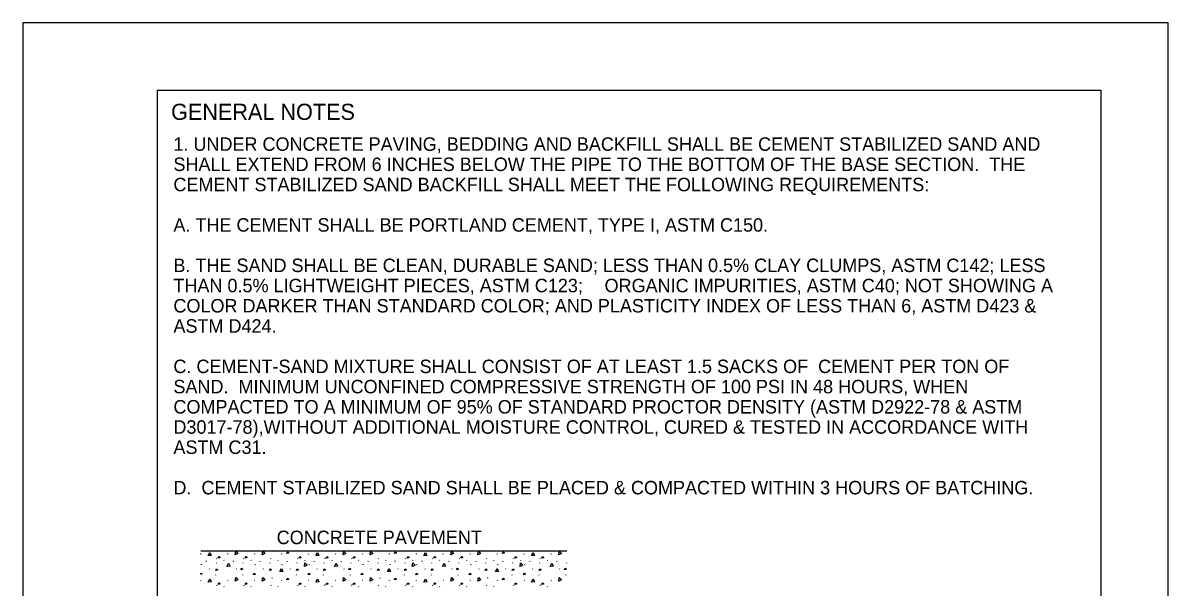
# Model space of a CAD drawing. Extents: x 2082577.3 to 2082585.8, y 13331260.5 to 13331271.5.
# Drawn here: x 2082577.35 to 2082585.85, y 13331267.32 to 13331271.51 of the extents above; entities that cross this region are included whole.
import ezdxf

# ---------------------------------------------------------------- set-up
doc = ezdxf.new("R2010")
doc.units = 0
for name, color, linetype in [('Detail', 7, 'Continuous'), ('Detail Label', 7, 'Continuous'), ('Level 60', 7, 'Continuous'), ('Non-Print', 7, 'Continuous'), ('Sheet Title Block', 7, 'Continuous')]:
    doc.layers.add(name, color=color, linetype=linetype)

msp = doc.modelspace()

# ---------------------------------------------------------------- linework, layer by layer
at = {"layer": 'Detail'}
msp.add_line((2082578.6671, 13331267.5865), (2082581.3838, 13331267.5865), dxfattribs=at)
at = {"layer": 'Level 60'}
for p, q in [((2082579.1972, 13331267.5815), (2082579.1991, 13331267.5856)), ((2082579.9975, 13331267.5815), (2082579.9993, 13331267.5856)), ((2082580.7977, 13331267.5815), (2082580.7995, 13331267.5856)), ((2082578.6673, 13331267.5625), (2082578.6691, 13331267.5667)), ((2082578.6719, 13331267.4836), (2082578.6738, 13331267.4877)), ((2082578.7094, 13331267.5089), (2082578.7112, 13331267.513)), ((2082578.7815, 13331267.4942), (2082578.7834, 13331267.4984)), ((2082578.785, 13331267.5297), (2082578.7869, 13331267.5269)), ((2082578.839, 13331267.5179), (2082578.8408, 13331267.5151)), ((2082578.8673, 13331267.5625), (2082578.8691, 13331267.5667)), ((2082578.9094, 13331267.5089), (2082578.9112, 13331267.513)), ((2082578.9815, 13331267.4942), (2082578.9834, 13331267.4984)), ((2082578.985, 13331267.5297), (2082578.9869, 13331267.5269)), ((2082579.0392, 13331267.5179), (2082579.0411, 13331267.5151)), ((2082579.0675, 13331267.5625), (2082579.0694, 13331267.5667)), ((2082579.0721, 13331267.4836), (2082579.074, 13331267.4877)), ((2082579.1096, 13331267.5089), (2082579.1115, 13331267.513)), ((2082579.1817, 13331267.4942), (2082579.1836, 13331267.4984)), ((2082579.1853, 13331267.5297), (2082579.1871, 13331267.5269)), ((2082579.2392, 13331267.5179), (2082579.2411, 13331267.5151)), ((2082579.2675, 13331267.5625), (2082579.2694, 13331267.5667)), ((2082579.2721, 13331267.4836), (2082579.274, 13331267.4877)), ((2082579.3096, 13331267.5089), (2082579.3115, 13331267.513)), ((2082579.3817, 13331267.4942), (2082579.3836, 13331267.4984)), ((2082579.3853, 13331267.5297), (2082579.3871, 13331267.5269)), ((2082579.4392, 13331267.5179), (2082579.4411, 13331267.5151)), ((2082579.4675, 13331267.5625), (2082579.4694, 13331267.5667)), ((2082579.4721, 13331267.4836), (2082579.474, 13331267.4877)), ((2082579.5096, 13331267.5089), (2082579.5115, 13331267.513)), ((2082579.5817, 13331267.4942), (2082579.5836, 13331267.4984)), ((2082579.5853, 13331267.5297), (2082579.5871, 13331267.5269)), ((2082579.6392, 13331267.5179), (2082579.6411, 13331267.5151)), ((2082579.6675, 13331267.5625), (2082579.6694, 13331267.5667)), ((2082579.7096, 13331267.5089), (2082579.7115, 13331267.513)), ((2082579.7817, 13331267.4942), (2082579.7836, 13331267.4984)), ((2082579.7853, 13331267.5297), (2082579.7871, 13331267.5269)), ((2082579.8395, 13331267.5179), (2082579.8413, 13331267.5151)), ((2082579.8677, 13331267.5625), (2082579.8696, 13331267.5667)), ((2082579.8724, 13331267.4836), (2082579.8742, 13331267.4877)), ((2082579.9098, 13331267.5089), (2082579.9117, 13331267.513)), ((2082579.982, 13331267.4942), (2082579.9838, 13331267.4984)), ((2082579.9855, 13331267.5297), (2082579.9873, 13331267.5269)), ((2082580.0395, 13331267.5179), (2082580.0413, 13331267.5151)), ((2082580.0677, 13331267.5625), (2082580.0696, 13331267.5667)), ((2082580.0724, 13331267.4836), (2082580.0742, 13331267.4877)), ((2082580.1098, 13331267.5089), (2082580.1117, 13331267.513)), ((2082580.182, 13331267.4942), (2082580.1838, 13331267.4984)), ((2082580.1855, 13331267.5297), (2082580.1873, 13331267.5269)), ((2082580.2395, 13331267.5179), (2082580.2413, 13331267.5151)), ((2082580.2677, 13331267.5625), (2082580.2696, 13331267.5667)), ((2082580.2724, 13331267.4836), (2082580.2742, 13331267.4877)), ((2082580.3098, 13331267.5089), (2082580.3117, 13331267.513)), ((2082580.382, 13331267.4942), (2082580.3838, 13331267.4984)), ((2082580.3855, 13331267.5297), (2082580.3873, 13331267.5269)), ((2082580.4395, 13331267.5179), (2082580.4413, 13331267.5151)), ((2082580.4677, 13331267.5625), (2082580.4696, 13331267.5667)), ((2082580.5098, 13331267.5089), (2082580.5117, 13331267.513)), ((2082580.582, 13331267.4942), (2082580.5838, 13331267.4984)), ((2082580.5855, 13331267.5297), (2082580.5873, 13331267.5269)), ((2082580.6397, 13331267.5179), (2082580.6415, 13331267.5151)), ((2082580.668, 13331267.5625), (2082580.6698, 13331267.5667)), ((2082580.6726, 13331267.4836), (2082580.6745, 13331267.4877)), ((2082580.7101, 13331267.5089), (2082580.7119, 13331267.513)), ((2082580.7822, 13331267.4942), (2082580.7841, 13331267.4984)), ((2082580.7857, 13331267.5297), (2082580.7876, 13331267.5269)), ((2082580.8397, 13331267.5179), (2082580.8415, 13331267.5151)), ((2082580.868, 13331267.5625), (2082580.8698, 13331267.5667)), ((2082580.8726, 13331267.4836), (2082580.8745, 13331267.4877)), ((2082580.9101, 13331267.5089), (2082580.9119, 13331267.513)), ((2082580.9822, 13331267.4942), (2082580.9841, 13331267.4984)), ((2082580.9857, 13331267.5297), (2082580.9876, 13331267.5269)), ((2082581.0397, 13331267.5179), (2082581.0415, 13331267.5151)), ((2082581.068, 13331267.5625), (2082581.0698, 13331267.5667)), ((2082581.0726, 13331267.4836), (2082581.0745, 13331267.4877)), ((2082581.1101, 13331267.5089), (2082581.1119, 13331267.513)), ((2082581.1822, 13331267.4942), (2082581.1841, 13331267.4984)), ((2082581.1857, 13331267.5297), (2082581.1876, 13331267.5269)), ((2082581.2397, 13331267.5179), (2082581.2415, 13331267.5151)), ((2082581.268, 13331267.5625), (2082581.2698, 13331267.5667)), ((2082581.3101, 13331267.5089), (2082581.3119, 13331267.513)), ((2082581.3822, 13331267.4942), (2082581.3838, 13331267.4978)), ((2082578.7297, 13331267.454), (2082578.7316, 13331267.4512)), ((2082578.7765, 13331267.4096), (2082578.7769, 13331267.4054)), ((2082578.9297, 13331267.454), (2082578.9316, 13331267.4512)), ((2082578.9765, 13331267.4096), (2082578.9769, 13331267.4054)), ((2082579.13, 13331267.454), (2082579.1318, 13331267.4512)), ((2082579.33, 13331267.454), (2082579.3318, 13331267.4512)), ((2082579.3767, 13331267.4096), (2082579.3772, 13331267.4054)), ((2082579.53, 13331267.454), (2082579.5318, 13331267.4512)), ((2082579.5767, 13331267.4096), (2082579.5772, 13331267.4054)), ((2082579.73, 13331267.454), (2082579.7318, 13331267.4512)), ((2082579.7767, 13331267.4096), (2082579.7772, 13331267.4054)), ((2082579.9302, 13331267.454), (2082579.932, 13331267.4512)), ((2082580.1302, 13331267.454), (2082580.132, 13331267.4512)), ((2082580.1769, 13331267.4096), (2082580.1774, 13331267.4054)), ((2082580.3302, 13331267.454), (2082580.332, 13331267.4512)), ((2082580.3769, 13331267.4096), (2082580.3774, 13331267.4054)), ((2082580.5302, 13331267.454), (2082580.532, 13331267.4512)), ((2082580.5769, 13331267.4096), (2082580.5774, 13331267.4054)), ((2082580.7304, 13331267.454), (2082580.7323, 13331267.4512)), ((2082580.9304, 13331267.454), (2082580.9323, 13331267.4512)), ((2082580.9772, 13331267.4096), (2082580.9776, 13331267.4054)), ((2082581.1304, 13331267.454), (2082581.1323, 13331267.4512)), ((2082581.1772, 13331267.4096), (2082581.1776, 13331267.4054)), ((2082581.3304, 13331267.454), (2082581.3323, 13331267.4512)), ((2082581.3772, 13331267.4096), (2082581.3776, 13331267.4054)), ((2082578.6673, 13331267.3661), (2082578.6691, 13331267.3703)), ((2082578.785, 13331267.3333), (2082578.7869, 13331267.3305)), ((2082578.839, 13331267.3215), (2082578.8408, 13331267.3187)), ((2082578.8673, 13331267.3661), (2082578.8691, 13331267.3703)), ((2082578.985, 13331267.3333), (2082578.9869, 13331267.3305)), ((2082579.0392, 13331267.3215), (2082579.0411, 13331267.3187)), ((2082579.0675, 13331267.3661), (2082579.0694, 13331267.3703)), ((2082579.1853, 13331267.3333), (2082579.1871, 13331267.3305)), ((2082579.1972, 13331267.3851), (2082579.1991, 13331267.3892)), ((2082579.2392, 13331267.3215), (2082579.2411, 13331267.3187)), ((2082579.2675, 13331267.3661), (2082579.2694, 13331267.3703)), ((2082579.3853, 13331267.3333), (2082579.3871, 13331267.3305)), ((2082579.4392, 13331267.3215), (2082579.4411, 13331267.3187)), ((2082579.4675, 13331267.3661), (2082579.4694, 13331267.3703)), ((2082579.5853, 13331267.3333), (2082579.5871, 13331267.3305)), ((2082579.6392, 13331267.3215), (2082579.6411, 13331267.3187)), ((2082579.6675, 13331267.3661), (2082579.6694, 13331267.3703)), ((2082579.7853, 13331267.3333), (2082579.7871, 13331267.3305)), ((2082579.8395, 13331267.3215), (2082579.8413, 13331267.3187)), ((2082579.8677, 13331267.3661), (2082579.8696, 13331267.3703)), ((2082579.9855, 13331267.3333), (2082579.9873, 13331267.3305)), ((2082579.9975, 13331267.3851), (2082579.9993, 13331267.3892)), ((2082580.0395, 13331267.3215), (2082580.0413, 13331267.3187)), ((2082580.0677, 13331267.3661), (2082580.0696, 13331267.3703)), ((2082580.1855, 13331267.3333), (2082580.1873, 13331267.3305)), ((2082580.2395, 13331267.3215), (2082580.2413, 13331267.3187)), ((2082580.2677, 13331267.3661), (2082580.2696, 13331267.3703)), ((2082580.3855, 13331267.3333), (2082580.3873, 13331267.3305)), ((2082580.4395, 13331267.3215), (2082580.4413, 13331267.3187)), ((2082580.4677, 13331267.3661), (2082580.4696, 13331267.3703)), ((2082580.5855, 13331267.3333), (2082580.5873, 13331267.3305)), ((2082580.6397, 13331267.3215), (2082580.6415, 13331267.3187)), ((2082580.668, 13331267.3661), (2082580.6698, 13331267.3703)), ((2082580.7857, 13331267.3333), (2082580.7876, 13331267.3305)), ((2082580.7977, 13331267.3851), (2082580.7995, 13331267.3892)), ((2082580.8397, 13331267.3215), (2082580.8415, 13331267.3187)), ((2082580.868, 13331267.3661), (2082580.8698, 13331267.3703)), ((2082580.9857, 13331267.3333), (2082580.9876, 13331267.3305)), ((2082581.068, 13331267.3661), (2082581.0698, 13331267.3703)), ((2082581.1857, 13331267.3333), (2082581.1876, 13331267.3305)), ((2082581.2397, 13331267.3215), (2082581.2415, 13331267.3187)), ((2082581.268, 13331267.3661), (2082581.2698, 13331267.3703))]:
    msp.add_line(p, q, dxfattribs=at)
for points in [[(2082578.7222, 13331267.5511), (2082578.7347, 13331267.5747), (2082578.7444, 13331267.553), (2082578.7227, 13331267.5511)], [(2082578.9235, 13331267.5577), (2082578.9272, 13331267.5842), (2082578.9438, 13331267.5671), (2082578.924, 13331267.5579)], [(2082579.1238, 13331267.5577), (2082579.1274, 13331267.5842), (2082579.144, 13331267.5671), (2082579.1242, 13331267.5579)], [(2082579.3056, 13331267.5682), (2082579.3112, 13331267.5797), (2082579.3204, 13331267.5728), (2082579.3056, 13331267.5682)], [(2082579.5225, 13331267.5511), (2082579.535, 13331267.5747), (2082579.5447, 13331267.553), (2082579.5229, 13331267.5511)], [(2082579.7238, 13331267.5577), (2082579.7274, 13331267.5842), (2082579.744, 13331267.5671), (2082579.7242, 13331267.5579)], [(2082579.924, 13331267.5577), (2082579.9277, 13331267.5842), (2082579.9442, 13331267.5671), (2082579.9245, 13331267.5579)], [(2082580.1059, 13331267.5682), (2082580.1114, 13331267.5797), (2082580.1207, 13331267.5728), (2082580.1059, 13331267.5682)], [(2082580.3227, 13331267.5511), (2082580.3352, 13331267.5747), (2082580.3449, 13331267.553), (2082580.3232, 13331267.5511)], [(2082580.524, 13331267.5577), (2082580.5277, 13331267.5842), (2082580.5442, 13331267.5671), (2082580.5245, 13331267.5579)], [(2082580.7243, 13331267.5577), (2082580.7279, 13331267.5842), (2082580.7445, 13331267.5671), (2082580.7247, 13331267.5579)], [(2082580.9061, 13331267.5682), (2082580.9116, 13331267.5797), (2082580.9209, 13331267.5728), (2082580.9061, 13331267.5682)], [(2082581.1229, 13331267.5511), (2082581.1354, 13331267.5747), (2082581.1451, 13331267.553), (2082581.1234, 13331267.5511)], [(2082581.3243, 13331267.5577), (2082581.3279, 13331267.5842), (2082581.3445, 13331267.5671), (2082581.3247, 13331267.5579)], [(2082578.7979, 13331267.5329), (2082578.8034, 13331267.5445), (2082578.8127, 13331267.5375), (2082578.7979, 13331267.5329)], [(2082578.8606, 13331267.4711), (2082578.873, 13331267.4947), (2082578.8828, 13331267.4729), (2082578.861, 13331267.4711)], [(2082578.9981, 13331267.5329), (2082579.0037, 13331267.5445), (2082579.0129, 13331267.5375), (2082578.9981, 13331267.5329)], [(2082579.3981, 13331267.5329), (2082579.4037, 13331267.5445), (2082579.4129, 13331267.5375), (2082579.3981, 13331267.5329)], [(2082579.4374, 13331267.4706), (2082579.4411, 13331267.4971), (2082579.4577, 13331267.48), (2082579.4379, 13331267.4708)], [(2082579.5981, 13331267.5329), (2082579.6037, 13331267.5445), (2082579.6129, 13331267.5375), (2082579.5981, 13331267.5329)], [(2082579.6608, 13331267.4711), (2082579.6733, 13331267.4947), (2082579.683, 13331267.4729), (2082579.6613, 13331267.4711)], [(2082579.7984, 13331267.5329), (2082579.8039, 13331267.5445), (2082579.8132, 13331267.5375), (2082579.7984, 13331267.5329)], [(2082580.1984, 13331267.5329), (2082580.2039, 13331267.5445), (2082580.2132, 13331267.5375), (2082580.1984, 13331267.5329)], [(2082580.2377, 13331267.4706), (2082580.2414, 13331267.4971), (2082580.2579, 13331267.48), (2082580.2381, 13331267.4708)], [(2082580.3984, 13331267.5329), (2082580.4039, 13331267.5445), (2082580.4132, 13331267.5375), (2082580.3984, 13331267.5329)], [(2082580.461, 13331267.4711), (2082580.4735, 13331267.4947), (2082580.4832, 13331267.4729), (2082580.4615, 13331267.4711)], [(2082580.5986, 13331267.5329), (2082580.6042, 13331267.5445), (2082580.6134, 13331267.5375), (2082580.5986, 13331267.5329)], [(2082580.9986, 13331267.5329), (2082581.0042, 13331267.5445), (2082581.0134, 13331267.5375), (2082580.9986, 13331267.5329)], [(2082581.0379, 13331267.4706), (2082581.0416, 13331267.4971), (2082581.0582, 13331267.48), (2082581.0384, 13331267.4708)], [(2082581.1986, 13331267.5329), (2082581.2042, 13331267.5445), (2082581.2134, 13331267.5375), (2082581.1986, 13331267.5329)], [(2082581.2613, 13331267.4711), (2082581.2738, 13331267.4947), (2082581.2835, 13331267.4729), (2082581.2617, 13331267.4711)], [(2082578.6671, 13331267.4167), (2082578.6689, 13331267.4204), (2082578.6782, 13331267.4135), (2082578.6671, 13331267.4101)], [(2082578.7783, 13331267.4419), (2082578.7838, 13331267.4535), (2082578.7931, 13331267.4466), (2082578.7783, 13331267.4419)], [(2082578.9659, 13331267.4455), (2082578.9715, 13331267.457), (2082578.9807, 13331267.4501), (2082578.9659, 13331267.4455)], [(2082579.0584, 13331267.4089), (2082579.0639, 13331267.4204), (2082579.0731, 13331267.4135), (2082579.0584, 13331267.4089)], [(2082579.1785, 13331267.4419), (2082579.1841, 13331267.4535), (2082579.1933, 13331267.4466), (2082579.1785, 13331267.4419)], [(2082579.2537, 13331267.4323), (2082579.2662, 13331267.4559), (2082579.2759, 13331267.4341), (2082579.2542, 13331267.4323)], [(2082579.3785, 13331267.4419), (2082579.3841, 13331267.4535), (2082579.3933, 13331267.4466), (2082579.3785, 13331267.4419)], [(2082579.4636, 13331267.4089), (2082579.4692, 13331267.4204), (2082579.4784, 13331267.4135), (2082579.4636, 13331267.4089)], [(2082579.5785, 13331267.4419), (2082579.5841, 13331267.4535), (2082579.5933, 13331267.4466), (2082579.5785, 13331267.4419)], [(2082579.7662, 13331267.4455), (2082579.7717, 13331267.457), (2082579.781, 13331267.4501), (2082579.7662, 13331267.4455)], [(2082579.8586, 13331267.4089), (2082579.8641, 13331267.4204), (2082579.8734, 13331267.4135), (2082579.8586, 13331267.4089)], [(2082579.9788, 13331267.4419), (2082579.9843, 13331267.4535), (2082579.9935, 13331267.4466), (2082579.9788, 13331267.4419)], [(2082580.054, 13331267.4323), (2082580.0665, 13331267.4559), (2082580.0762, 13331267.4341), (2082580.0544, 13331267.4323)], [(2082580.1788, 13331267.4419), (2082580.1843, 13331267.4535), (2082580.1935, 13331267.4466), (2082580.1788, 13331267.4419)], [(2082580.2639, 13331267.4089), (2082580.2694, 13331267.4204), (2082580.2787, 13331267.4135), (2082580.2639, 13331267.4089)], [(2082580.3788, 13331267.4419), (2082580.3843, 13331267.4535), (2082580.3935, 13331267.4466), (2082580.3788, 13331267.4419)], [(2082580.5664, 13331267.4455), (2082580.572, 13331267.457), (2082580.5812, 13331267.4501), (2082580.5664, 13331267.4455)], [(2082580.6588, 13331267.4089), (2082580.6644, 13331267.4204), (2082580.6736, 13331267.4135), (2082580.6588, 13331267.4089)], [(2082580.779, 13331267.4419), (2082580.7845, 13331267.4535), (2082580.7938, 13331267.4466), (2082580.779, 13331267.4419)], [(2082580.8542, 13331267.4323), (2082580.8667, 13331267.4559), (2082580.8764, 13331267.4341), (2082580.8547, 13331267.4323)], [(2082580.979, 13331267.4419), (2082580.9845, 13331267.4535), (2082580.9938, 13331267.4466), (2082580.979, 13331267.4419)], [(2082581.0641, 13331267.4089), (2082581.0697, 13331267.4204), (2082581.0789, 13331267.4135), (2082581.0641, 13331267.4089)], [(2082581.179, 13331267.4419), (2082581.1845, 13331267.4535), (2082581.1938, 13331267.4466), (2082581.179, 13331267.4419)], [(2082581.3667, 13331267.4455), (2082581.3722, 13331267.457), (2082581.3815, 13331267.4501), (2082581.3667, 13331267.4455)], [(2082578.7222, 13331267.3547), (2082578.7347, 13331267.3783), (2082578.7444, 13331267.3565), (2082578.7227, 13331267.3547)], [(2082578.7979, 13331267.3365), (2082578.8034, 13331267.3481), (2082578.8127, 13331267.3411), (2082578.7979, 13331267.3365)], [(2082578.9235, 13331267.3613), (2082578.9272, 13331267.3877), (2082578.9438, 13331267.3706), (2082578.924, 13331267.3615)], [(2082578.9981, 13331267.3365), (2082579.0037, 13331267.3481), (2082579.0129, 13331267.3411), (2082578.9981, 13331267.3365)], [(2082579.1238, 13331267.3613), (2082579.1274, 13331267.3877), (2082579.144, 13331267.3706), (2082579.1242, 13331267.3615)], [(2082579.3056, 13331267.3718), (2082579.3112, 13331267.3833), (2082579.3204, 13331267.3764), (2082579.3056, 13331267.3718)], [(2082579.3981, 13331267.3365), (2082579.4037, 13331267.3481), (2082579.4129, 13331267.3411), (2082579.3981, 13331267.3365)], [(2082579.5225, 13331267.3547), (2082579.535, 13331267.3783), (2082579.5447, 13331267.3565), (2082579.5229, 13331267.3547)], [(2082579.5981, 13331267.3365), (2082579.6037, 13331267.3481), (2082579.6129, 13331267.3411), (2082579.5981, 13331267.3365)], [(2082579.7238, 13331267.3613), (2082579.7274, 13331267.3877), (2082579.744, 13331267.3706), (2082579.7242, 13331267.3615)], [(2082579.7984, 13331267.3365), (2082579.8039, 13331267.3481), (2082579.8132, 13331267.3411), (2082579.7984, 13331267.3365)], [(2082579.924, 13331267.3613), (2082579.9277, 13331267.3877), (2082579.9442, 13331267.3706), (2082579.9245, 13331267.3615)], [(2082580.1059, 13331267.3718), (2082580.1114, 13331267.3833), (2082580.1207, 13331267.3764), (2082580.1059, 13331267.3718)], [(2082580.1984, 13331267.3365), (2082580.2039, 13331267.3481), (2082580.2132, 13331267.3411), (2082580.1984, 13331267.3365)], [(2082580.3227, 13331267.3547), (2082580.3352, 13331267.3783), (2082580.3449, 13331267.3565), (2082580.3232, 13331267.3547)], [(2082580.3984, 13331267.3365), (2082580.4039, 13331267.3481), (2082580.4132, 13331267.3411), (2082580.3984, 13331267.3365)], [(2082580.524, 13331267.3613), (2082580.5277, 13331267.3877), (2082580.5442, 13331267.3706), (2082580.5245, 13331267.3615)], [(2082580.5986, 13331267.3365), (2082580.6042, 13331267.3481), (2082580.6134, 13331267.3411), (2082580.5986, 13331267.3365)], [(2082580.7243, 13331267.3613), (2082580.7279, 13331267.3877), (2082580.7445, 13331267.3706), (2082580.7247, 13331267.3615)], [(2082580.9061, 13331267.3718), (2082580.9116, 13331267.3833), (2082580.9209, 13331267.3764), (2082580.9061, 13331267.3718)], [(2082580.9986, 13331267.3365), (2082581.0042, 13331267.3481), (2082581.0134, 13331267.3411), (2082580.9986, 13331267.3365)], [(2082581.1229, 13331267.3547), (2082581.1354, 13331267.3783), (2082581.1451, 13331267.3565), (2082581.1234, 13331267.3547)], [(2082581.1986, 13331267.3365), (2082581.2042, 13331267.3481), (2082581.2134, 13331267.3411), (2082581.1986, 13331267.3365)], [(2082581.3243, 13331267.3613), (2082581.3279, 13331267.3877), (2082581.3445, 13331267.3706), (2082581.3247, 13331267.3615)]]:
    msp.add_lwpolyline(points, dxfattribs=at)
at = {"layer": 'Non-Print'}
msp.add_lwpolyline([(2082577.3474, 13331260.5056), (2082585.8474, 13331260.5056), (2082585.8474, 13331271.5056), (2082577.3474, 13331271.5056)], close=True, dxfattribs=at)
at = {"layer": 'Sheet Title Block'}
msp.add_lwpolyline([(2082578.3474, 13331271.0056), (2082585.3474, 13331271.0056), (2082585.3474, 13331262.5056), (2082578.3474, 13331262.5056)], close=True, dxfattribs=at)

# ---------------------------------------------------------------- texts
at = {"layer": 'Detail'}
msp.add_text('CONCRETE PAVEMENT', height=0.1, dxfattribs=at).set_placement((2082579.231, 13331267.6365))
at = {"layer": 'Detail Label'}
for s, height, p in [('GENERAL NOTES', 0.12, (2082578.4474, 13331270.7856)), ('1. UNDER CONCRETE PAVING, BEDDING AND BACKFILL SHALL BE CEMENT STABILIZED SAND AND ', 0.1, (2082578.4646, 13331270.556)), ('SHALL EXTEND FROM 6 INCHES BELOW THE PIPE TO THE BOTTOM OF THE BASE SECTION.  THE ', 0.1, (2082578.4646, 13331270.406)), ('CEMENT STABILIZED SAND BACKFILL SHALL MEET THE FOLLOWING REQUIREMENTS: ', 0.1, (2082578.4646, 13331270.256)), ('A. THE CEMENT SHALL BE PORTLAND CEMENT, TYPE I, ASTM C150. ', 0.1, (2082578.4646, 13331269.956)), ('B. THE SAND SHALL BE CLEAN, DURABLE SAND; LESS THAN 0.5% CLAY CLUMPS, ASTM C142; LESS ', 0.1, (2082578.4646, 13331269.656)), ('THAN 0.5% LIGHTWEIGHT PIECES, ASTM C123;', 0.1, (2082578.4646, 13331269.506)), ('ORGANIC IMPURITIES, ASTM C40; NOT SHOWING A ', 0.1, (2082581.6646, 13331269.506)), ('COLOR DARKER THAN STANDARD COLOR; AND PLASTICITY INDEX OF LESS THAN 6, ASTM D423 & ', 0.1, (2082578.4646, 13331269.356)), ('ASTM D424. ', 0.1, (2082578.4646, 13331269.206)), ('C. CEMENT-SAND MIXTURE SHALL CONSIST OF AT LEAST 1.5 SACKS OF  CEMENT PER TON OF ', 0.1, (2082578.4646, 13331268.906)), ('SAND.  MINIMUM UNCONFINED COMPRESSIVE STRENGTH OF 100 PSI IN 48 HOURS, WHEN ', 0.1, (2082578.4646, 13331268.756)), ('COMPACTED TO A MINIMUM OF 95% OF STANDARD PROCTOR DENSITY (ASTM D2922-78 & ASTM ', 0.1, (2082578.4646, 13331268.606)), ('D3017-78),WITHOUT ADDITIONAL MOISTURE CONTROL, CURED & TESTED IN ACCORDANCE WITH ', 0.1, (2082578.4646, 13331268.456)), ('ASTM C31. ', 0.1, (2082578.4646, 13331268.306)), ('D.  CEMENT STABILIZED SAND SHALL BE PLACED & COMPACTED WITHIN 3 HOURS OF BATCHING. ', 0.1, (2082578.4646, 13331268.006))]:
    msp.add_text(s, height=height, dxfattribs=at).set_placement(p)

doc.saveas('drawing.dxf')
